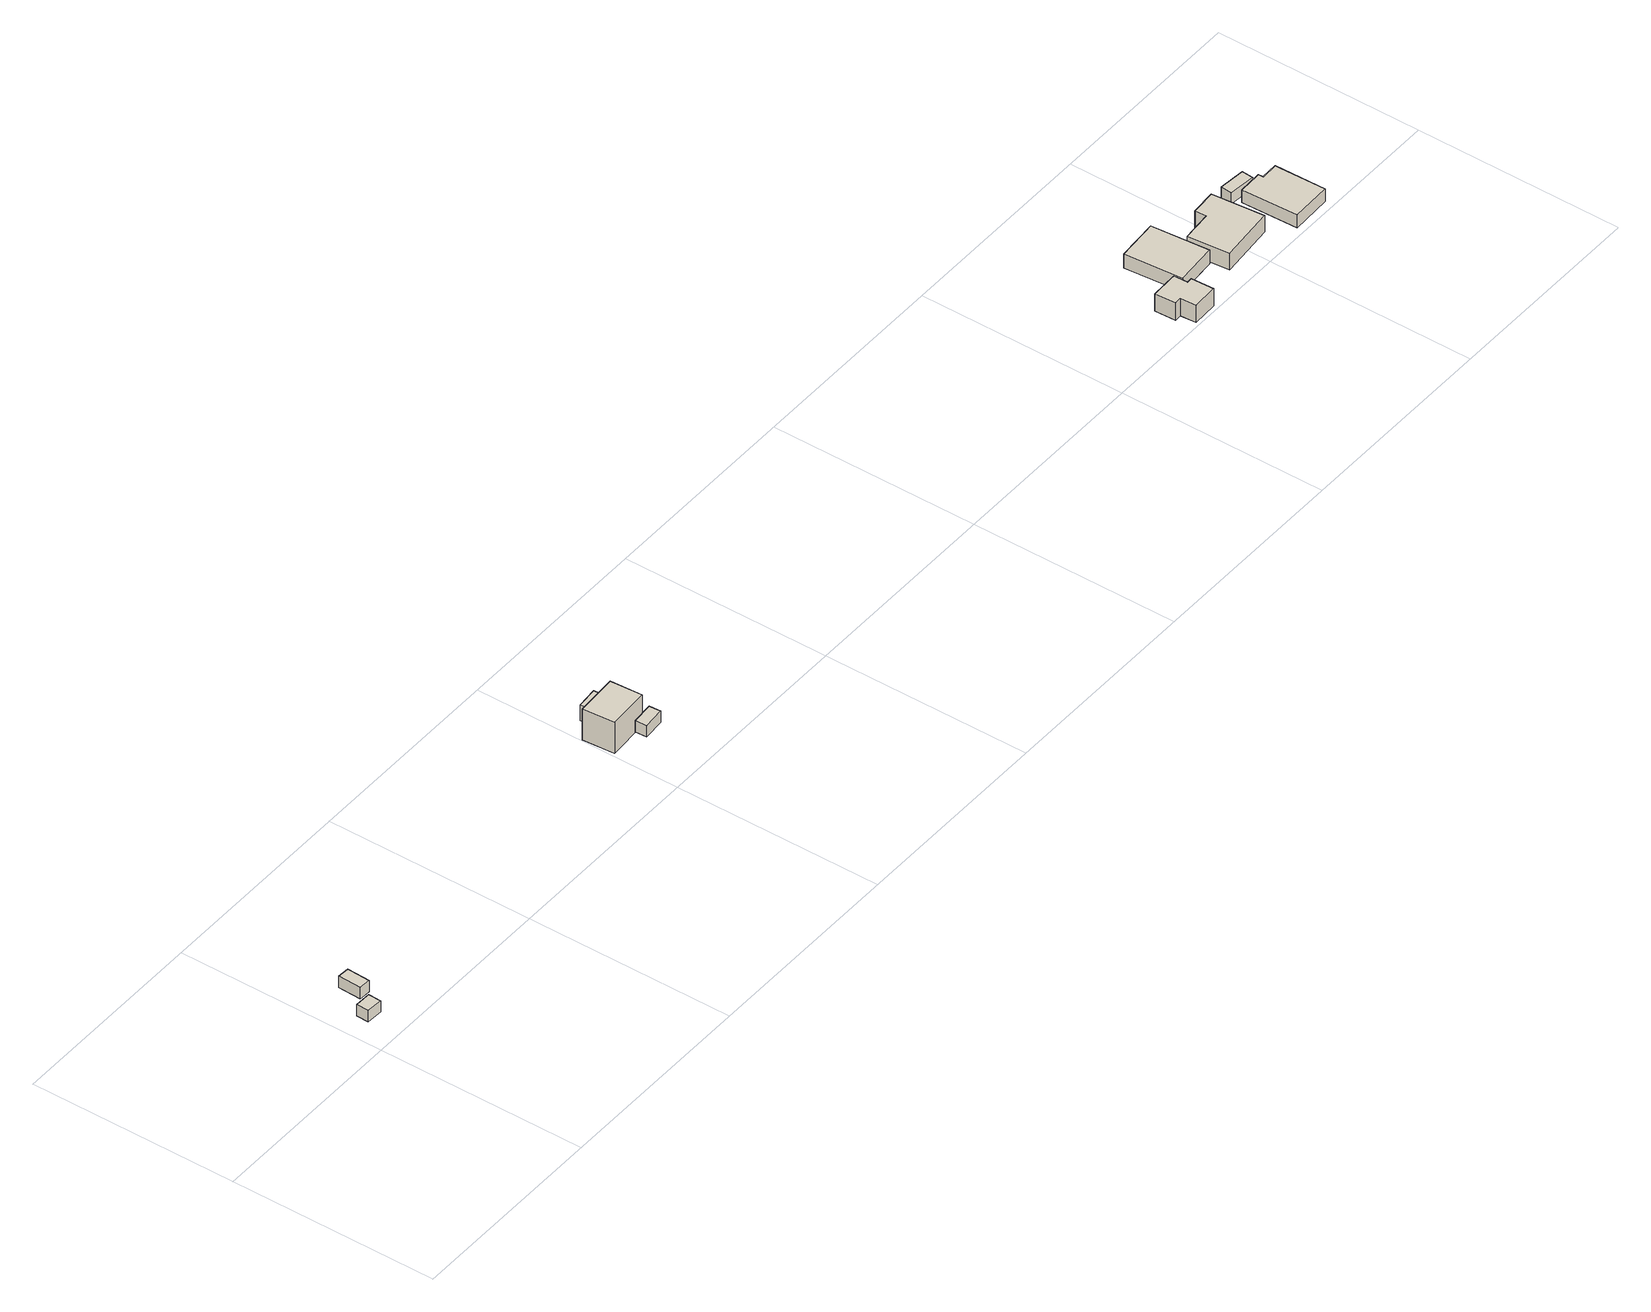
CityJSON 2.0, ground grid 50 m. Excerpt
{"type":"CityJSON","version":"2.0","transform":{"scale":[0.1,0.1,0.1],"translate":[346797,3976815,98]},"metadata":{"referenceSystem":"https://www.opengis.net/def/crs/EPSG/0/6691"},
"CityObjects":{
"building1":{"type":"Building","attributes":{"土砂災害警戒区域.現象区分":"2","土砂災害警戒区域.区域区分":"1","measuredHeight":3},"geometry":[{"type":"Solid","lod":"1","boundaries":[[[[0,1,2,3]],[[2,4,5,3]],[[1,6,4,2]],[[0,7,6,1]],[[3,5,7,0]],[[4,6,7,5]]]]}]},
"building2":{"type":"Building","attributes":{"土砂災害警戒区域.現象区分":"2","土砂災害警戒区域.区域区分":"1","measuredHeight":3},"geometry":[{"type":"Solid","lod":"1","boundaries":[[[[8,9,10,11]],[[10,12,13,11]],[[9,14,12,10]],[[8,15,14,9]],[[11,13,15,8]],[[12,14,15,13]]]]}]},
"building3":{"type":"Building","attributes":{"measuredHeight":9},"geometry":[{"type":"Solid","lod":"1","boundaries":[[[[16,17,18,19]],[[18,20,21,19]],[[17,22,20,18]],[[16,23,22,17]],[[19,21,23,16]],[[20,22,23,21]]]]}]},
"building4":{"type":"Building","attributes":{"measuredHeight":3},"geometry":[{"type":"Solid","lod":"1","boundaries":[[[[24,25,26,27]],[[26,28,29,27]],[[25,30,28,26]],[[24,31,30,25]],[[27,29,31,24]],[[28,30,31,29]]]]}]},
"building5":{"type":"Building","attributes":{"measuredHeight":4.2},"geometry":[{"type":"Solid","lod":"1","boundaries":[[[[32,33,34,35]],[[34,36,37,35]],[[33,38,36,34]],[[32,39,38,33]],[[35,37,39,32]],[[36,38,39,37]]]]}]},
"building6":{"type":"Building","attributes":{"土砂災害警戒区域.現象区分":"2","土砂災害警戒区域.区域区分":"1","measuredHeight":5.7},"geometry":[{"type":"Solid","lod":"1","boundaries":[[[[40,41,42,43,44,45,46,47]],[[46,48,49,47]],[[45,50,48,46]],[[44,51,50,45]],[[43,52,51,44]],[[42,53,52,43]],[[41,54,53,42]],[[40,55,54,41]],[[47,49,55,40]],[[48,50,51,52,53,54,55,49]]]]}]},
"building7":{"type":"Building","attributes":{"土砂災害警戒区域.現象区分":"2","土砂災害警戒区域.区域区分":"1","measuredHeight":4.5},"geometry":[{"type":"Solid","lod":"1","boundaries":[[[[56,57,58,59]],[[58,60,61,59]],[[57,62,60,58]],[[56,63,62,57]],[[59,61,63,56]],[[60,62,63,61]]]]}]},
"building8":{"type":"Building","attributes":{"土砂災害警戒区域.現象区分":"2","土砂災害警戒区域.区域区分":"1","measuredHeight":5.7},"geometry":[{"type":"Solid","lod":"1","boundaries":[[[[64,65,66,67,68,69]],[[68,70,71,69]],[[67,72,70,68]],[[66,73,72,67]],[[65,74,73,66]],[[64,75,74,65]],[[69,71,75,64]],[[70,72,73,74,75,71]]]]}]},
"building9":{"type":"Building","attributes":{"土砂災害警戒区域.現象区分":"2","土砂災害警戒区域.区域区分":"1","measuredHeight":3},"geometry":[{"type":"Solid","lod":"1","boundaries":[[[[76,77,78,79]],[[78,80,81,79]],[[77,82,80,78]],[[76,83,82,77]],[[79,81,83,76]],[[80,82,83,81]]]]}]},
"building10":{"type":"Building","attributes":{"土砂災害警戒区域.現象区分":"2","土砂災害警戒区域.区域区分":"1","measuredHeight":3.8},"geometry":[{"type":"Solid","lod":"1","boundaries":[[[[84,85,86,87,88,89]],[[88,90,91,89]],[[87,92,90,88]],[[86,93,92,87]],[[85,94,93,86]],[[84,95,94,85]],[[89,91,95,84]],[[90,92,93,94,95,91]]]]}]}
},
"vertices":[
[41,61,66],[40,30,66],[1,32,66],[2,62,66],[1,32,96],[2,62,96],[40,30,96],[41,61,96],
[78,140,67],[75,85,67],[47,86,67],[49,142,67],[47,86,97],[49,142,97],[75,85,97],[78,140,97],
[1086,151,34],[984,145,34],[979,222,34],[1081,228,34],[979,222,116],[1081,228,116],[984,145,116],[1086,151,116],
[1102,146,47],[1104,118,47],[1051,114,47],[1050,142,47],[1051,114,77],[1050,142,77],[1104,118,77],[1102,146,77],
[1070,261,39],[1072,234,39],[1021,230,39],[1019,257,39],[1021,230,81],[1019,257,81],[1072,234,81],[1070,261,81],
[2756,4,14],[2754,42,14],[2737,41,14],[2735,92,14],[2802,94,14],[2803,60,14],[2816,61,14],[2818,6,14],[2816,61,60],[2818,6,60],[2803,60,60],[2802,94,60],[2735,92,60],[2737,41,60],[2754,42,60],[2756,4,60],
[2910,232,9],[2921,93,9],[2819,85,9],[2808,224,9],[2819,85,46],[2808,224,46],[2921,93,46],[2910,232,46],
[2995,156,8],[2993,183,8],[3055,188,8],[3066,62,8],[2931,50,8],[2922,150,8],[2931,50,52],[2922,150,52],[3066,62,52],[3055,188,52],[2993,183,52],[2995,156,52],
[3161,189,7],[3159,162,7],[3095,168,7],[3098,195,7],[3095,168,37],[3098,195,37],[3159,162,37],[3161,189,37],
[3168,154,8],[3169,142,8],[3210,143,8],[3213,20,8],[3115,17,8],[3111,153,8],[3115,17,42],[3111,153,42],[3213,20,42],[3210,143,42],[3169,142,42],[3168,154,42]
]}
